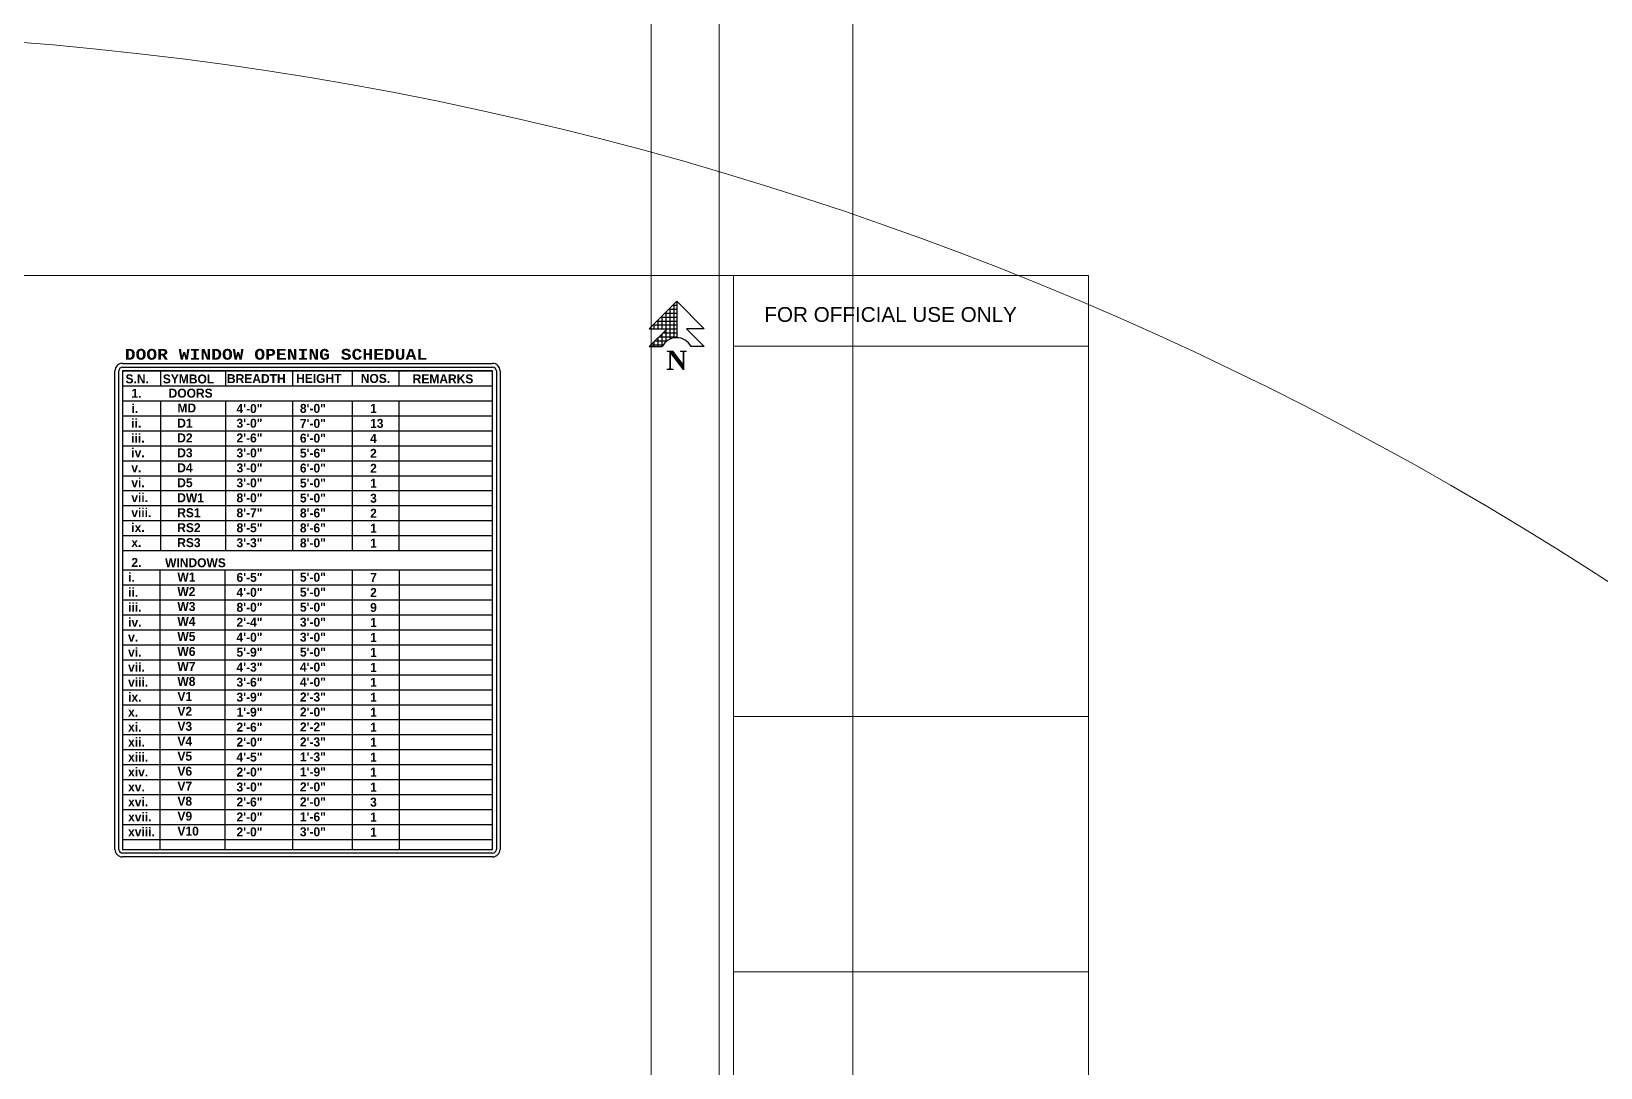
# Model space of a CAD drawing. Header units: inches. Extents: x 6873 to 34015, y -4436 to 8204.
# Drawn here: x 15462 to 17428, y 3269 to 4567 of the extents above; entities that cross this region are included whole.
import ezdxf

# ---------------------------------------------------------------- set-up
doc = ezdxf.new("R2010")
doc.units = ezdxf.units.IN
doc.header["$LTSCALE"] = 5
doc.header["$MEASUREMENT"] = 0
for name, color, linetype, lineweight in [('A-WALL', 7, 'Continuous', 9), ('boundary', 7, 'Continuous', 25), ('ele1', 21, 'Continuous', 20)]:
    doc.layers.add(name, color=color, linetype=linetype, lineweight=lineweight)
doc.layers.add('TEXT', color=6, linetype='Continuous')
doc.layers.add('WALL', color=7, linetype='Continuous')
doc.styles.add('ARIAL', font='cityb___.ttf')
doc.styles.add('COURIER', font='courbd.ttf')
doc.styles.get("Standard").update_dxf_attribs({"font": 'arial.ttf'})

# ---------------------------------------------------------------- blocks, each defined once
blk = doc.blocks.new('SDEGH')
at = {"layer": 'TEXT'}
h = blk.add_hatch(dxfattribs=at)
h.set_pattern_fill('NET', color=256, scale=40, style=0)
h.set_pattern_definition([(0, (43922.391, -13181.093), (0, 5), []), (90, (43922.391, -13181.093), (-5, 3e-16), [])])
h.paths.add_polyline_path([(52300.8, -9226.1), (52266.3, -9260.6), (52288.8, -9260.6), (52266.3, -9283.1), (52282.8, -9283.1, -0.284572), (52300.8, -9272)])
blk.add_line((52300.8, -9226.1), (52300.8, -9272), dxfattribs=at)
at = {"layer": 'WALL'}
for p, q in [((52266.3, -9260.6), (52300.8, -9226.1)), ((52335.4, -9260.6), (52300.8, -9226.1)), ((52266.3, -9260.6), (52288.8, -9260.6)), ((52266.3, -9283.1), (52288.8, -9260.6)), ((52335.4, -9260.6), (52312.9, -9260.6)), ((52335.4, -9283.1), (52312.9, -9260.6)), ((52266.3, -9283.1), (52282.8, -9283.1)), ((52335.4, -9283.1), (52318.8, -9283.1))]:
    blk.add_line(p, q, dxfattribs=at)
blk.add_arc((52300.8, -9292), 20.1, 26.4605, 153.5395, dxfattribs=at)
at = {"layer": 'Defpoints', "insert": (52287.7, -9288.2), "char_height": 24, "width": 23.16, "attachment_point": 1}
blk.add_mtext('{\\fTimes New Roman|b1|i0|c0|p18;N}', dxfattribs=at)

msp = doc.modelspace()

# ---------------------------------------------------------------- linework, layer by layer
for p, q in [((15571.74, 3542.24), (15571.74, 4141.46)), ((15576.43, 4146.15), (16040.12, 4146.15)), ((16040.12, 4141.46), (15576.43, 4141.46)), ((15576.43, 4141.46), (15576.43, 3542.24)), ((15576.43, 4141.46), (16040.12, 4141.46)), ((15576.43, 4141.46), (15576.43, 3542.24)), ((15624.15, 4141.46), (15624.15, 4122.49)), ((15705.69, 4141.46), (15705.69, 4122.71)), ((15789.37, 4141.46), (15789.37, 4122.71)), ((15864.4, 4122.71), (15864.4, 4141.46)), ((15922.97, 4122.71), (15922.97, 4141.46)), ((16040.12, 3542.24), (16040.12, 4141.46)), ((16040.12, 4044.94), (16040.12, 4141.46)), ((16044.81, 4141.46), (16044.81, 3542.24)), ((15576.43, 4122.71), (16040.12, 4122.71)), ((15576.43, 4103.96), (16040.12, 4103.96)), ((15789.37, 4103.96), (15789.37, 3916.46)), ((15864.4, 3916.46), (15864.4, 4103.96)), ((15922.97, 3916.46), (15922.97, 4103.96)), ((15576.43, 4085.21), (16040.12, 4085.21)), ((15576.43, 4066.46), (16040.12, 4066.46)), ((15576.43, 4047.71), (16040.12, 4047.71)), ((15576.43, 4028.96), (16040.12, 4028.96)), ((15576.43, 4010.21), (16040.12, 4010.21)), ((15576.43, 3991.46), (16040.12, 3991.46)), ((15576.43, 3972.71), (16040.12, 3972.71)), ((15576.43, 3953.96), (16040.12, 3953.96)), ((15576.43, 3935.21), (16040.12, 3935.21)), ((15576.43, 3916.46), (16040.12, 3916.46)), ((15576.43, 3892.18), (16040.12, 3892.18)), ((15576.43, 3892.17), (16040.12, 3892.17)), ((15623.57, 3542.24), (15623.57, 3892.17)), ((15704.93, 3542.24), (15704.93, 3892.17)), ((15789.74, 3542.24), (15789.74, 3892.17)), ((15864.4, 3542.24), (15864.4, 3892.17)), ((15923.29, 3542.24), (15923.29, 3892.18)), ((15576.43, 3873.42), (16040.12, 3873.42)), ((15576.43, 3873.42), (16040.12, 3873.42)), ((15576.43, 3873.42), (16040.12, 3873.42)), ((15576.43, 3854.67), (16040.12, 3854.67)), ((15576.43, 3835.92), (16040.12, 3835.92)), ((15576.43, 3817.17), (16040.12, 3817.17)), ((15576.43, 3798.41), (16040.12, 3798.41)), ((15576.43, 3779.66), (16040.12, 3779.66)), ((15576.43, 3760.91), (16040.12, 3760.91)), ((15576.43, 3742.16), (16040.12, 3742.16)), ((15576.43, 3723.4), (16040.12, 3723.4)), ((15576.43, 3704.65), (16040.12, 3704.65)), ((15576.43, 3685.9), (16040.12, 3685.9)), ((15576.43, 3667.14), (16040.12, 3667.14)), ((15576.43, 3648.39), (16040.12, 3648.39)), ((15576.43, 3629.64), (16040.12, 3629.64)), ((15576.43, 3610.89), (16040.12, 3610.89)), ((15576.43, 3592.13), (16040.12, 3592.13)), ((15576.43, 3573.38), (16040.12, 3573.38)), ((15576.43, 3554.63), (16040.12, 3554.63)), ((15576.43, 3542.24), (16040.12, 3542.24)), ((15576.43, 3542.24), (16040.12, 3542.24)), ((15576.43, 3542.24), (16040.12, 3542.24)), ((15576.43, 3542.24), (16040.12, 3542.24)), ((16040.12, 3537.55), (15576.43, 3537.55))]:
    msp.add_line(p, q)
for centre, start, end in [((15576.43, 4141.46), 90, 180), ((16040.12, 4141.46), 0, 90), ((15576.43, 3542.24), 180, 270), ((16040.12, 3542.24), 270, 0)]:
    msp.add_arc(centre, 4.69, start, end)
at = {"layer": 'A-WALL', "ltscale": 5}
for p in [(16238.75, 1449.35), (16323.9, -1296.79), (16491.5, -1297.44)]:
    msp.add_xline(p, (0, 1), dxfattribs=at)
msp.add_circle((15105.47, 278.39), 4288.21, dxfattribs=at)
at = {"layer": 'boundary'}
for p, q in [((15576.43, 4150.83), (16040.12, 4150.83)), ((15567.05, 3542.24), (15567.05, 4141.46)), ((16049.49, 4141.46), (16049.49, 3542.24)), ((16040.12, 3532.86), (15576.43, 3532.86))]:
    msp.add_line(p, q, dxfattribs=at)
for centre, start, end in [((15576.43, 4141.46), 90, 180), ((16040.12, 4141.46), 0, 90), ((15576.43, 3542.24), 179.99824, 270), ((16040.12, 3542.24), 270, 0.00176)]:
    msp.add_arc(centre, 9.37, start, end, dxfattribs=at)
at = {"layer": 'ele1'}
for p, q in [((16341.89, 2105.51), (16341.89, 4260.84)), ((16786.54, 4172.3), (16341.89, 4172.3)), ((16786.54, 3708.8), (16341.89, 3708.8)), ((16786.54, 3389.03), (16341.89, 3389.03))]:
    msp.add_line(p, q, dxfattribs=at)
msp.add_lwpolyline([(13701.58, 4260.84), (16786.54, 4260.84), (16786.54, 2105.51), (13701.58, 2105.51)], close=True, dxfattribs=at)
msp.add_lwpolyline([(13701.58, 4260.84), (16786.54, 4260.84), (16786.54, 2105.51), (13701.58, 2105.51)], close=True, dxfattribs=at)
at = {"layer": 'TEXT'}
for p, q in [((15624.15, 4103.96), (15624.15, 3916.46)), ((15705.69, 4103.96), (15705.69, 3916.46)), ((15576.43, 4066.46), (15618.08, 4066.46))]:
    msp.add_line(p, q, dxfattribs=at)

# ---------------------------------------------------------------- block references
at = {"layer": 'WALL'}
msp.add_blockref('SDEGH', (-36030.14, 13454.89), dxfattribs=at)

# ---------------------------------------------------------------- texts
at = {"style": 'COURIER'}
msp.add_text('DOOR WINDOW OPENING SCHEDUAL', height=13.5, dxfattribs=at).set_placement((15579.3, 4155.44))
at = {"layer": 'Defpoints'}
msp.add_text('FOR OFFICIAL USE ONLY', height=18.5271, dxfattribs=at).set_placement((16380.47, 4202.82))
at = {"layer": 'TEXT', "style": 'ARIAL'}
for s, p in [('S.N.', (15580.24, 4125.89)), ('SYMBOL', (15626.97, 4125.72)), ('BREADTH', (15707.31, 4126.15)), ('HEIGHT', (15793.94, 4126.34)), ('NOS.', (15874.95, 4126.34)), ('REMARKS', (15939.91, 4125.85)), ('1.', (15587.63, 4107.71)), ('DOORS', (15634.24, 4107.91)), ('i.', (15587.63, 4088.7)), ('MD', (15645.27, 4089.34)), ('4\'-0"', (15719.29, 4088.65)), ('8\'-0"', (15798.73, 4088.82)), ('1', (15886.67, 4088.82)), ('ii.', (15587.53, 4070.21)), ('D1', (15645.06, 4070.4)), ('3\'-0"', (15719.29, 4070.27)), ('7\'-0"', (15798.73, 4070.07)), ('13', (15886.67, 4070.07)), ('iii.', (15587.53, 4051.46)), ('D2', (15645.06, 4051.96)), ('2\'-6"', (15719.29, 4051.83)), ('6\'-0"', (15798.73, 4051.63)), ('4', (15886.67, 4051.32)), ('iv.', (15587.53, 4033.3)), ('D3', (15645.06, 4033.21)), ('3\'-0"', (15719.29, 4033.08)), ('5\'-6"', (15798.73, 4032.88)), ('2', (15886.67, 4032.57)), ('v.', (15587.53, 4014.55)), ('D4', (15645.06, 4014.46)), ('3\'-0"', (15719.29, 4014.33)), ('6\'-0"', (15798.73, 4014.13)), ('2', (15886.67, 4013.82)), ('vi.', (15587.53, 3995.8)), ('D5', (15645.06, 3995.71)), ('3\'-0"', (15719.29, 3995.58)), ('5\'-0"', (15798.73, 3995.38)), ('1', (15886.67, 3995.07)), ('vii.', (15587.53, 3977.05)), ('DW1', (15645.06, 3976.96)), ('8\'-0"', (15719.29, 3976.83)), ('5\'-0"', (15798.73, 3976.63)), ('3', (15886.67, 3976.32)), ('viii.', (15587.53, 3958.3)), ('ix.', (15587.53, 3939.55)), ('RS1', (15645.06, 3958.21)), ('8\'-7"', (15719.29, 3958.08)), ('8\'-6"', (15798.73, 3957.88)), ('2', (15886.67, 3957.57)), ('RS2', (15645.06, 3939.46)), ('RS3', (15645.06, 3920.71)), ('3\'-3"', (15719.29, 3920.58)), ('8\'-5"', (15719.29, 3939.33)), ('8\'-6"', (15798.73, 3939.13)), ('8\'-0"', (15798.73, 3920.38)), ('1', (15886.67, 3938.82)), ('x.', (15587.53, 3920.8)), ('1', (15886.67, 3920.07)), ('2.', (15587.63, 3895.92)), ('WINDOWS', (15629.87, 3895.51)), ('i.', (15583.52, 3877.26)), ('W1', (15645.27, 3877.55)), ('6\'-5"', (15719.29, 3877.22)), ('5\'-0"', (15798.73, 3877.39)), ('7', (15886.67, 3877.04)), ('ii.', (15583.52, 3858.52)), ('W2', (15645.27, 3859.47)), ('4\'-0"', (15719.29, 3858.48)), ('5\'-0"', (15798.73, 3858.63)), ('2', (15886.67, 3858.29)), ('iii.', (15583.52, 3839.76)), ('W3', (15645.27, 3840.72)), ('W4', (15645.27, 3821.96)), ('8\'-0"', (15719.29, 3839.73)), ('5\'-0"', (15798.73, 3839.88)), ('9', (15886.67, 3839.53)), ('iv.', (15583.52, 3821.01)), ('W5', (15645.27, 3803.21)), ('4\'-0"', (15719.29, 3802.22)), ('2\'-4"', (15719.29, 3820.98)), ('3\'-0"', (15798.73, 3821.13)), ('3\'-0"', (15798.73, 3802.38)), ('1', (15886.67, 3820.78)), ('v.', (15583.52, 3802.26)), ('vi.', (15583.52, 3783.51)), ('W6', (15645.27, 3784.46)), ('5\'-9"', (15719.29, 3783.47)), ('5\'-0"', (15798.73, 3783.62)), ('1', (15886.67, 3802.03)), ('1', (15886.67, 3783.28)), ('vii.', (15583.52, 3764.75)), ('W7', (15645.27, 3765.71)), ('4\'-3"', (15719.29, 3764.72)), ('4\'-0"', (15798.73, 3764.87)), ('1', (15886.67, 3764.52)), ('viii.', (15583.52, 3746)), ('W8', (15645.27, 3746.95)), ('3\'-6"', (15719.29, 3745.97)), ('4\'-0"', (15798.73, 3746.12)), ('1', (15886.67, 3745.77)), ('ix.', (15583.52, 3727.25)), ('V1', (15645.27, 3728.2)), ('3\'-9"', (15719.29, 3727.21)), ('2\'-3"', (15798.73, 3727.36)), ('1', (15886.67, 3727.02)), ('x.', (15583.52, 3708.5)), ('V2', (15645.27, 3709.45)), ('1\'-9"', (15719.29, 3708.46)), ('2\'-0"', (15798.73, 3708.61)), ('1', (15886.67, 3708.26)), ('xi.', (15583.52, 3689.74)), ('V3', (15645.27, 3690.7)), ('2\'-6"', (15719.29, 3689.71)), ('2\'-2"', (15798.73, 3689.86)), ('1', (15886.67, 3689.51)), ('xii.', (15583.52, 3670.99)), ('V4', (15645.27, 3671.94)), ('2\'-0"', (15719.29, 3670.96)), ('2\'-3"', (15798.73, 3671.11)), ('1', (15886.67, 3670.76)), ('xiii.', (15583.52, 3652.24)), ('V5', (15645.27, 3653.19)), ('4\'-5"', (15719.29, 3652.2)), ('1\'-3"', (15798.73, 3652.35)), ('1', (15886.67, 3652.01)), ('xiv.', (15583.52, 3633.49)), ('V6', (15645.27, 3634.44)), ('2\'-0"', (15719.29, 3633.45)), ('1\'-9"', (15798.73, 3633.6)), ('1', (15886.67, 3633.25)), ('xv.', (15583.52, 3614.73)), ('V7', (15645.27, 3615.69)), ('3\'-0"', (15719.29, 3614.7)), ('2\'-0"', (15798.73, 3614.85)), ('1', (15886.67, 3614.5)), ('xvi.', (15583.52, 3595.98)), ('V8', (15645.27, 3596.93)), ('2\'-6"', (15719.29, 3595.94)), ('2\'-0"', (15798.73, 3596.1)), ('3', (15886.67, 3595.75)), ('xvii.', (15583.52, 3577.23)), ('V9', (15645.27, 3578.18)), ('2\'-0"', (15719.29, 3577.19)), ('1\'-6"', (15798.73, 3577.34)), ('1', (15886.67, 3577)), ('xviii.', (15583.52, 3558.47)), ('V10', (15645.27, 3559.43)), ('2\'-0"', (15719.29, 3558.44)), ('3\'-0"', (15798.73, 3558.59)), ('1', (15886.67, 3558.24))]:
    msp.add_text(s, height=11.25, dxfattribs=at).set_placement(p)

doc.saveas('drawing.dxf')
